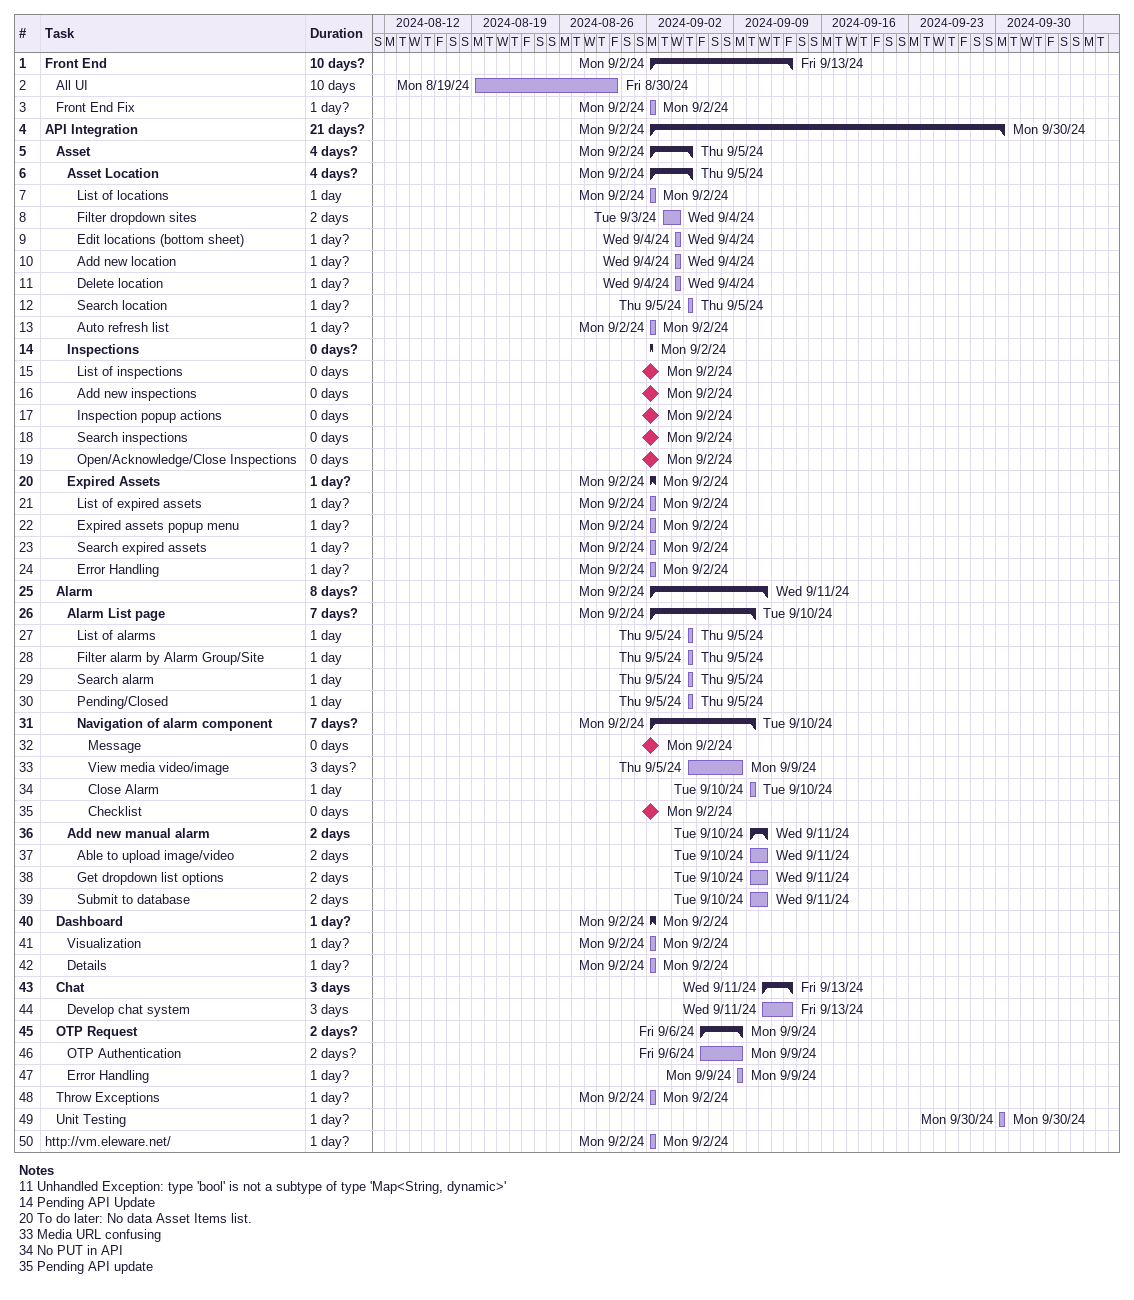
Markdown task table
| ID | Level | Task | Duration | Start | Finish |
|---|---|---|---|---|---|
| 1 | 1 | **Front End** | 10d? | 2024-09-02 | 2024-09-13 |
| 2 | 2 | All UI | 10d | 2024-08-19 | 2024-08-30 |
| 3 | 2 | Front End Fix | 1d? | 2024-09-02 | 2024-09-02 |
| 4 | 1 | **API Integration** | 21d? | 2024-09-02 | 2024-09-30 |
| 5 | 2 | **Asset** | 4d? | 2024-09-02 | 2024-09-05 |
| 6 | 3 | **Asset Location** | 4d? | 2024-09-02 | 2024-09-05 |
| 7 | 4 | List of locations | 1d | 2024-09-02 | 2024-09-02 |
| 8 | 4 | Filter dropdown sites | 2d | 2024-09-03 | 2024-09-04 |
| 9 | 4 | Edit locations (bottom sheet) | 1d? | 2024-09-04 | 2024-09-04 |
| 10 | 4 | Add new location | 1d? | 2024-09-04 | 2024-09-04 |
| 11 | 4 | Delete location | 1d? | 2024-09-04 | 2024-09-04 |
| 12 | 4 | Search location | 1d? | 2024-09-05 | 2024-09-05 |
| 13 | 4 | Auto refresh list | 1d? | 2024-09-02 | 2024-09-02 |
| 14 | 3 | **Inspections** | 0d? | 2024-09-02 | 2024-09-02 |
| 15 | 4 | List of inspections | 0d | 2024-09-02 | 2024-09-02 |
| 16 | 4 | Add new inspections | 0d | 2024-09-02 | 2024-09-02 |
| 17 | 4 | Inspection popup actions | 0d | 2024-09-02 | 2024-09-02 |
| 18 | 4 | Search inspections | 0d | 2024-09-02 | 2024-09-02 |
| 19 | 4 | Open/Acknowledge/Close Inspections | 0d | 2024-09-02 | 2024-09-02 |
| 20 | 3 | **Expired Assets** | 1d? | 2024-09-02 | 2024-09-02 |
| 21 | 4 | List of expired assets | 1d? | 2024-09-02 | 2024-09-02 |
| 22 | 4 | Expired assets popup menu | 1d? | 2024-09-02 | 2024-09-02 |
| 23 | 4 | Search expired assets | 1d? | 2024-09-02 | 2024-09-02 |
| 24 | 4 | Error Handling | 1d? | 2024-09-02 | 2024-09-02 |
| 25 | 2 | **Alarm** | 8d? | 2024-09-02 | 2024-09-11 |
| 26 | 3 | **Alarm List page** | 7d? | 2024-09-02 | 2024-09-10 |
| 27 | 4 | List of alarms | 1d | 2024-09-05 | 2024-09-05 |
| 28 | 4 | Filter alarm by Alarm Group/Site | 1d | 2024-09-05 | 2024-09-05 |
| 29 | 4 | Search alarm | 1d | 2024-09-05 | 2024-09-05 |
| 30 | 4 | Pending/Closed | 1d | 2024-09-05 | 2024-09-05 |
| 31 | 4 | **Navigation of alarm component** | 7d? | 2024-09-02 | 2024-09-10 |
| 32 | 5 | Message | 0d | 2024-09-02 | 2024-09-02 |
| 33 | 5 | View media video/image | 3d? | 2024-09-05 | 2024-09-09 |
| 34 | 5 | Close Alarm | 1d | 2024-09-10 | 2024-09-10 |
| 35 | 5 | Checklist | 0d | 2024-09-02 | 2024-09-02 |
| 36 | 3 | **Add new manual alarm** | 2d | 2024-09-10 | 2024-09-11 |
| 37 | 4 | Able to upload image/video | 2d | 2024-09-10 | 2024-09-11 |
| 38 | 4 | Get dropdown list options | 2d | 2024-09-10 | 2024-09-11 |
| 39 | 4 | Submit to database | 2d | 2024-09-10 | 2024-09-11 |
| 40 | 2 | **Dashboard** | 1d? | 2024-09-02 | 2024-09-02 |
| 41 | 3 | Visualization | 1d? | 2024-09-02 | 2024-09-02 |
| 42 | 3 | Details | 1d? | 2024-09-02 | 2024-09-02 |
| 43 | 2 | **Chat** | 3d | 2024-09-11 | 2024-09-13 |
| 44 | 3 | Develop chat system | 3d | 2024-09-11 | 2024-09-13 |
| 45 | 2 | **OTP Request** | 2d? | 2024-09-06 | 2024-09-09 |
| 46 | 3 | OTP Authentication | 2d? | 2024-09-06 | 2024-09-09 |
| 47 | 3 | Error Handling | 1d? | 2024-09-09 | 2024-09-09 |
| 48 | 2 | Throw Exceptions | 1d? | 2024-09-02 | 2024-09-02 |
| 49 | 2 | Unit Testing | 1d? | 2024-09-30 | 2024-09-30 |
| 50 | 1 | http://vm.eleware.net/ | 1d? | 2024-09-02 | 2024-09-02 |

Notes
- 11: Unhandled Exception: type 'bool' is not a subtype of type 'Map<String, dynamic>'
- 14: Pending API Update
- 20: To do later: No data Asset Items list.
- 33: Media URL confusing
- 34: No PUT in API
- 35: Pending API update
